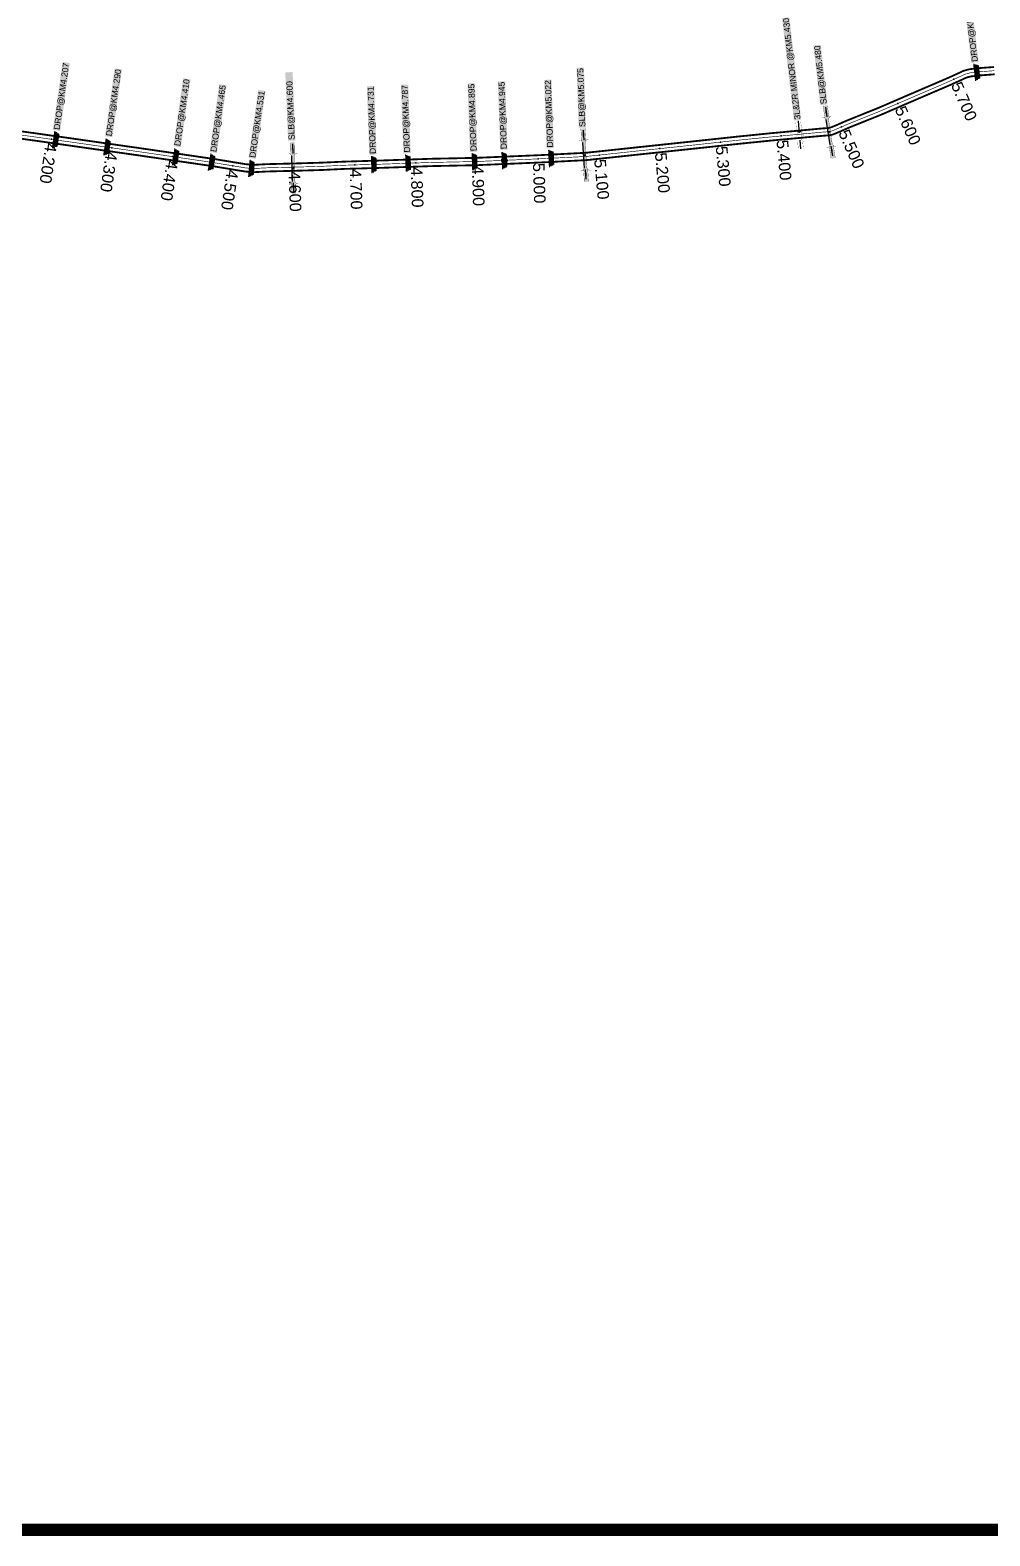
# Model space of a CAD drawing. Header units: inches. Extents: x 203261 to 228925, y 1594290 to 1605484.
# Drawn here: x 210006 to 211576, y 1594290 to 1596754 of the extents above; entities that cross this region are included whole.
import ezdxf
from ezdxf.enums import TextEntityAlignment as Align

# ---------------------------------------------------------------- set-up
doc = ezdxf.new("R2010")
doc.units = ezdxf.units.IN
doc.header["$MEASUREMENT"] = 0
doc.linetypes.add('ACAD_ISO02W100', pattern=[15, 12, -3])
doc.linetypes.add('HIDDEN2', pattern=[0.1875, 0.125, -0.0625])
for name, color, linetype in [('CANAL1', 7, 'Continuous'), ('CSMark', 72, 'Continuous'), ('STRUCTURE', 5, 'Continuous'), ('text2', 7, 'Continuous')]:
    doc.layers.add(name, color=color, linetype=linetype)
doc.styles.get("Standard").update_dxf_attribs({"font": 'arial.ttf'})
doc.dimstyles.get("Standard").update_dxf_attribs({"dimtxt": 0.18, "dimasz": 0.18, "dimexe": 0.18, "dimexo": 0.0625, "dimgap": 0.09, "dimtad": 0, "dimtih": 1, "dimtoh": 1, "dimdec": 4, "dimzin": 0, "dimdsep": 46, "dimtxsty": 'Standard', "dimcen": 0.09, "dimadec": 0, "dimazin": 0, "dimtfac": 1, "dimtdec": 4, "dimtofl": 0, "dimtmove": 0, "dimatfit": 3, "dimfxl": 1, "dimtolj": 1, "dimtzin": 0, "dimarcsym": 0})

# ---------------------------------------------------------------- blocks, each defined once
blk = doc.blocks.new('DROP')
h = blk.add_hatch()
h.set_pattern_fill('ANSI31', color=1, scale=10, angle=45)
h.set_pattern_definition([(90, (-324.4107, -25.7687), (-1.25, 0), [])])
h.paths.add_polyline_path([(-9.9, -4.3), (-13.8, 4.1), (13.8, 4.1), (10.2, -4.3)])
at = {"layer": 'STRUCTURE', "color": 5, "const_width": 0.49}
blk.add_lwpolyline([(-9.9, -4.3), (-13.8, 4.1), (13.8, 4.1), (10.2, -4.3), (-9.9, -4.3)], dxfattribs=at)
at = {"layer": 'STRUCTURE', "color": 5}
blk.add_circle((0, 0), 1.33, dxfattribs=at)
blk = doc.blocks.new('1INLET')
at = {"layer": 'STRUCTURE', "color": 190}
for points, const_width in [([(9.4, 10.1), (9.4, 7.3), (5.2, 4.5), (0, 4.5), (0, 4.5), (0, 4.5), (-5.2, 4.5), (-9.4, 7.3), (-9.4, 10.1)], 0.35), ([(0, -4.5), (0, 4.5)], 1.75), ([(7.3, 5.9), (22.7, 5.9)], 0.35), ([(-9.4, -10.1), (-9.4, -7.3), (-5.2, -4.5), (0, -4.5), (5.2, -4.5), (9.4, -7.3), (9.4, -10.1)], 0.35), ([(7.3, -5.9), (22.7, -5.9)], 0.35)]:
    blk.add_lwpolyline(points, dxfattribs=dict(at, const_width=const_width))
at = {"layer": 'STRUCTURE', "color": 0}
blk.add_circle((0, 0), 1.31, dxfattribs=at)
blk.add_leader([(26, 0.1), (5.6, 0)], dimstyle='Standard', override={"dimasz": 8, "dimgap": 0.09, "dimtad": 0}, dxfattribs=at)
blk = doc.blocks.new('1SLB')
at = {"layer": 'STRUCTURE'}
h = blk.add_hatch(dxfattribs=at)
h.set_pattern_fill('DOTS', color=6, scale=14, angle=320.3722, style=0)
h.set_pattern_definition([(320.372247934, (-538945.0768, -1194857.3203), (0.89503691186, 0.39489261377), [0, -0.875])])
h.paths.add_polyline_path([(-43.8, 3.5), (-43.8, -3.5), (-23.1, -3.5), (-21, -2.1), (21, -2.1), (23.1, -3.5), (43.8, -3.5), (43.8, 3.5), (23.1, 3.5), (21, 2.1), (-21, 2.1), (-23.1, 3.5)])
at = {"layer": 'STRUCTURE', "color": 6, "linetype": 'ACAD_ISO02W100', "ltscale": 0.5, "const_width": 0.35}
for points in [[(-43.8, 3.5), (-23.1, 3.5)], [(23.1, 3.5), (43.8, 3.5)], [(-43.8, -3.5), (-23.1, -3.5)], [(23.1, -3.5), (43.8, -3.5)]]:
    blk.add_lwpolyline(points, dxfattribs=at)
at = {"layer": 'STRUCTURE', "color": 6, "const_width": 0.44}
for points in [[(-25.2, 7.7), (-25.2, 4.9), (-21, 2.1), (21, 2.1), (25.2, 4.9), (25.2, 7.7)], [(-25.2, -7.7), (-25.2, -4.9), (-21, -2.1), (21, -2.1), (25.2, -4.9), (25.2, -7.7)]]:
    blk.add_lwpolyline(points, dxfattribs=at)
at = {"layer": 'STRUCTURE', "color": 6}
blk.add_lwpolyline([(-21, -2.1), (21, -2.1)], dxfattribs=at)
blk.add_lwpolyline([(-21, -2.1), (21, -2.1)], dxfattribs=at)
at = {"layer": 'STRUCTURE', "color": 0}
blk.add_circle((0, 0), 0.871, dxfattribs=at)
for points in [[(-40.8, 0), (-24.8, 0)], [(39.6, -0.2), (23.5, -0.2)]]:
    blk.add_leader(points, dimstyle='Standard', override={"dimasz": 10, "dimgap": 0.09, "dimtad": 0}, dxfattribs=at)

msp = doc.modelspace()

# ---------------------------------------------------------------- linework, layer by layer
at = {"color": 5, "const_width": 20}
msp.add_lwpolyline([(203298.6, 1605084.6), (218613.4, 1605084.6), (218613.4, 1594300.1), (203298.6, 1594300.1)], close=True, dxfattribs=at)
at = {"layer": 'CANAL1', "color": 200, "const_width": 3}
for points in [[(211583.9, 1596681.3), (211557.7, 1596679.3), (211544.9, 1596677.8), (211537.1, 1596675.7), (211526.4, 1596670.7), (211509.2, 1596663), (211453.7, 1596639.2), (211399.3, 1596615.7), (211346, 1596594.3), (211329.7, 1596587.1), (211318.9, 1596582.7), (211313.2, 1596581.4), (211303.8, 1596580.8), (211216.9, 1596572.8), (211165.7, 1596567.6), (211098.6, 1596560.4), (211015, 1596551.5), (210916.1, 1596540.9), (210844.4, 1596537.2), (210736.2, 1596532.6), (210662.8, 1596531.1), (210578.7, 1596528.2), (210519.7, 1596526.5), (210482.2, 1596524.7), (210438.3, 1596523.4), (210393.6, 1596522.3), (210370.2, 1596521.1), (210356.3, 1596522.4), (210304.9, 1596530.9), (210184, 1596548.5), (210047.8, 1596567.9), (209963.1, 1596579.9)], [(211582.9, 1596693.2), (211556.5, 1596691.3), (211542.5, 1596689.6), (211532.9, 1596687), (211521.4, 1596681.6), (211504.4, 1596674), (211448.9, 1596650.2), (211394.7, 1596626.8), (211341.3, 1596605.3), (211325, 1596598.1), (211315.3, 1596594.2), (211311.5, 1596593.3), (211302.8, 1596592.8), (211215.7, 1596584.7), (211164.4, 1596579.5), (211097.3, 1596572.3), (211013.7, 1596563.4), (210915.1, 1596552.9), (210843.8, 1596549.2), (210735.8, 1596544.6), (210662.4, 1596543.1), (210578.3, 1596540.2), (210519.3, 1596538.4), (210481.7, 1596536.7), (210438, 1596535.4), (210393.1, 1596534.3), (210370.5, 1596533.1), (210357.8, 1596534.3), (210306.8, 1596542.7), (210185.7, 1596560.4), (210049.4, 1596579.8), (209964.8, 1596591.7)]]:
    msp.add_lwpolyline(points, dxfattribs=at)
at = {"layer": 'CANAL1', "color": 1, "linetype": 'HIDDEN2', "ltscale": 28, "const_width": 1}
msp.add_lwpolyline([(211583.4, 1596687.2), (211557.1, 1596685.3), (211543.7, 1596683.7), (211535, 1596681.3), (211523.9, 1596676.1), (211506.8, 1596668.5), (211451.3, 1596644.7), (211397, 1596621.3), (211343.6, 1596599.8), (211327.3, 1596592.6), (211317.1, 1596588.4), (211312.4, 1596587.4), (211303.3, 1596586.8), (211216.3, 1596578.7), (211165.1, 1596573.6), (211098, 1596566.3), (211014.3, 1596557.4), (210915.6, 1596546.9), (210844.1, 1596543.2), (210736, 1596538.6), (210662.6, 1596537.1), (210578.5, 1596534.2), (210519.5, 1596532.5), (210481.9, 1596530.7), (210438.2, 1596529.4), (210393.3, 1596528.3), (210370.3, 1596527.1), (210357, 1596528.3), (210305.9, 1596536.8), (210184.9, 1596554.5), (210048.6, 1596573.8), (209963.9, 1596585.8)], dxfattribs=at)
at = {"layer": 'text2', "color": 3, "linetype": 'Continuous'}
msp.add_circle((210781.5, 1596540.5), 4.49, dxfattribs=at)
at = {"layer": 'text2', "color": 2, "linetype": 'Continuous'}
for p in [(211555, 1596683, 125), (210048, 1596577, 111), (211264, 1596587, 123), (211313, 1596587, 124), (210132, 1596566, 112), (210244, 1596549, 113), (210302, 1596535, 114), (210368, 1596530, 115), (210436, 1596527, 116), (210568, 1596535, 117), (210624, 1596536, 118), (210733, 1596536, 119), (210858, 1596547, 121), (210913, 1596549, 122)]:
    msp.add_point(p, dxfattribs=at)
at = {"layer": 'text2', "color": 3, "linetype": 'Continuous'}
for p in [(211517.1, 1596673.1), (211425.3, 1596633.5), (210040.4, 1596575), (211234.7, 1596580.4), (211333, 1596595.1), (210139.4, 1596560.9), (211035.8, 1596559.7), (211135.3, 1596570.3), (210238.4, 1596546.6), (210337.2, 1596531.6), (210436.8, 1596529.4), (210536.8, 1596533), (210636.7, 1596536.2), (210736.7, 1596538.6), (210836.6, 1596542.9), (210936.4, 1596549.1)]:
    msp.add_point(p, dxfattribs=at)

# ---------------------------------------------------------------- block references
for name, p, rotation in [('DROP', (211554.6, 1596685), 96.5973519302993), ('1SLB', (211313, 1596587, 124), 278.6451960271888), ('DROP', (210047.4, 1596574), 81.6234262145038), ('DROP', (210131.5, 1596562.1), 81.8162133867866), ('1SLB', (210913, 1596549, 122), 273.7695669090824), ('DROP', (210243.8, 1596545.8), 81.27213927676661), ('DROP', (210302.7, 1596537.2), 80.81851576401505), ('1SLB', (210436, 1596527, 116), 271.4848171798629), ('DROP', (210732.8, 1596538.5), 92.00173963223043), ('DROP', (210781.6, 1596540.4), 92.00173963223043), ('DROP', (210858.2, 1596544), 92.37879768410528), ('DROP', (210367.8, 1596527.3), 85.08556394685965), ('DROP', (210568, 1596533.9), 91.35973961881942), ('DROP', (210624, 1596536, 118), 91.92266087854293)]:
    msp.add_blockref(name, p, dxfattribs=dict(at, rotation=rotation))
for p, xscale, yscale, zscale, rotation in [((211264, 1596587, 123), 0.7, 0.7, 0.7, 95.42348020349756), ((211264.9, 1596577.2), 0.7000000000000002, 0.7000000000000002, 0.7000000000000002, 275.8107042348028)]:
    msp.add_blockref('1INLET', p, dxfattribs=dict(at, xscale=xscale, yscale=yscale, zscale=zscale, rotation=rotation))

# ---------------------------------------------------------------- texts
at = {"layer": 'CSMark', "color": 1}
for s, rotation, p in [('5.700', 293.5151, (211520.6, 1596667.5)), ('5.600', 293.5151, (211428.7, 1596627.9)), ('5.500', 293.5151, (211336.4, 1596589.5)), ('4.200', 261.3619, (210040.3, 1596568.4)), ('4.300', 261.3619, (210139.3, 1596554.4)), ('5.200', 275.1751, (211037.3, 1596553.3)), ('5.300', 275.1751, (211136.8, 1596563.9)), ('5.400', 275.1751, (211236.2, 1596574)), ('4.400', 261.3619, (210238.3, 1596540.1)), ('4.700', 271.7592, (210537.9, 1596526.5)), ('4.800', 271.7592, (210637.8, 1596529.7)), ('4.900', 271.7592, (210737.8, 1596532.1)), ('5.000', 271.7592, (210837.7, 1596536.4)), ('5.100', 275.1751, (210937.9, 1596542.7)), ('4.500', 261.3619, (210337.2, 1596525)), ('4.600', 271.7592, (210438, 1596522.9))]:
    msp.add_text(s, height=19, rotation=rotation, dxfattribs=at).set_placement(p, align=Align.MIDDLE_LEFT)
at = {"layer": 'STRUCTURE', "color": 5, "char_height": 10, "attachment_point": 1, "bg_fill": 1, "box_fill_scale": 1.1, "bg_fill_color": 7, "bg_fill_true_color": 16777215, "bg_fill_transparency": 0}
for s, insert, width, rotation in [('DROP@KM5.740', (211546.5, 1596701.2), 109.889, 96.8318), ('3L&2R MINOR @KM5.430', (211256.2, 1596606.8), 166.567, 96.5876), ('SLB@KM5.480', (211299.3, 1596631.9), 96.041, 96.5876), ('DROP@KM4.207', (210044, 1596591.3), 109.998, 81.9029), ('DROP@KM4.290', (210129.3, 1596580.9), 109.889, 81.9029), ('DROP@KM4.410', (210241.3, 1596564.7), 109.998, 81.9029), ('SLB@KM4.600', (210428.6, 1596573.6), 109.998, 92.3322), ('SLB@KM5.075', (210904.1, 1596594.9), 96.041, 91.993), ('DROP@KM4.465', (210300.4, 1596555), 109.998, 81.9029), ('DROP@KM4.531', (210364.1, 1596545.6), 109.998, 81.9029), ('DROP@KM4.731', (210561.4, 1596550.8), 109.998, 91.993), ('DROP@KM4.787', (210617.2, 1596553.1), 109.998, 91.993), ('DROP@KM4.895', (210726.2, 1596555.3), 109.998, 91.993), ('DROP@KM4.945', (210775.7, 1596558.6, 122), 109.998, 91.993), ('DROP@KM5.022', (210851.5, 1596561.2), 109.998, 91.993)]:
    msp.add_mtext(s, dxfattribs=dict(at, insert=insert, width=width, rotation=rotation))

doc.saveas('drawing.dxf')
